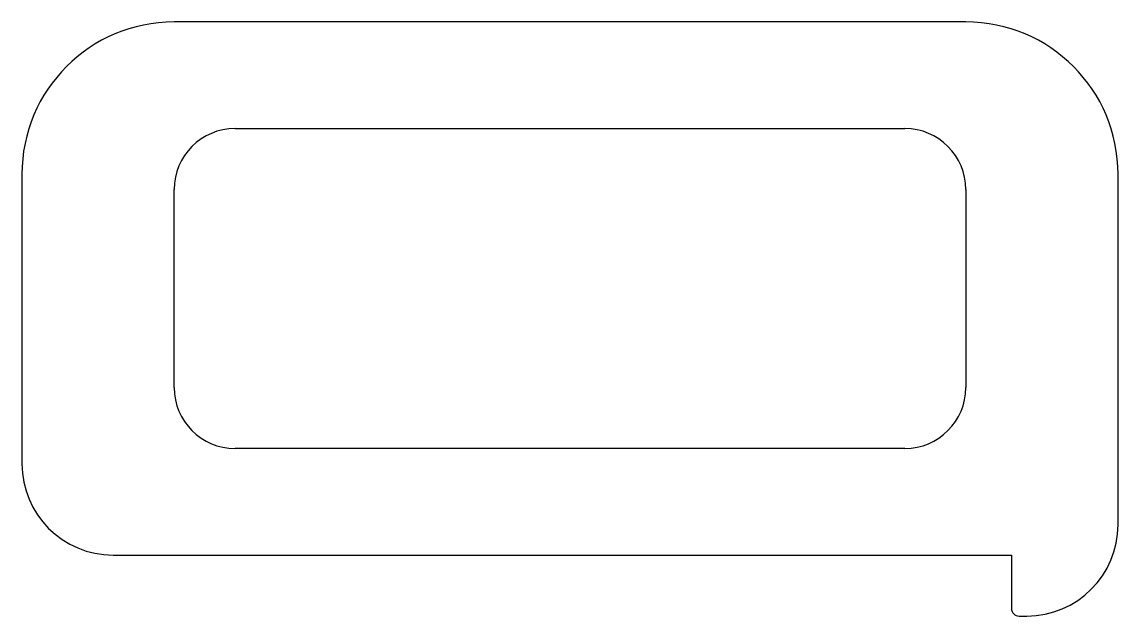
# Model space of a CAD drawing. Extents: x 760.6 to 796.6, y 587.6 to 607.1.
import ezdxf

# ---------------------------------------------------------------- set-up
doc = ezdxf.new("R2010")
doc.units = 0
doc.layers.get('0').update_dxf_attribs({"linetype": 'CONTINUOUS'})

msp = doc.modelspace()

# ---------------------------------------------------------------- linework, layer by layer
for p, q in [((791.56, 607.12), (765.56, 607.12)), ((767.56, 603.62), (789.56, 603.62)), ((760.56, 602.12), (760.56, 592.62)), ((796.56, 590.62), (796.56, 602.12)), ((765.56, 595.12), (765.56, 601.62)), ((791.56, 601.62), (791.56, 595.12)), ((789.56, 593.12), (767.56, 593.12)), ((763.56, 589.62), (793.06, 589.62)), ((793.06, 589.62), (793.06, 587.87)), ((793.31, 587.62), (793.56, 587.62))]:
    msp.add_line(p, q)
for centre, radius, start, end in [((765.56, 602.12), 5, 90, 180), ((791.56, 602.12), 5, 0, 90), ((767.56, 601.62), 2, 90, 180), ((789.56, 601.62), 2, 0, 90), ((767.56, 595.12), 2, 180, 270), ((789.56, 595.12), 2, 270, 0), ((763.56, 592.62), 3, 180, 270), ((793.56, 590.62), 3, 270, 0), ((793.31, 587.87), 0.25, 180, 270)]:
    msp.add_arc(centre, radius, start, end)

doc.saveas('drawing.dxf')
